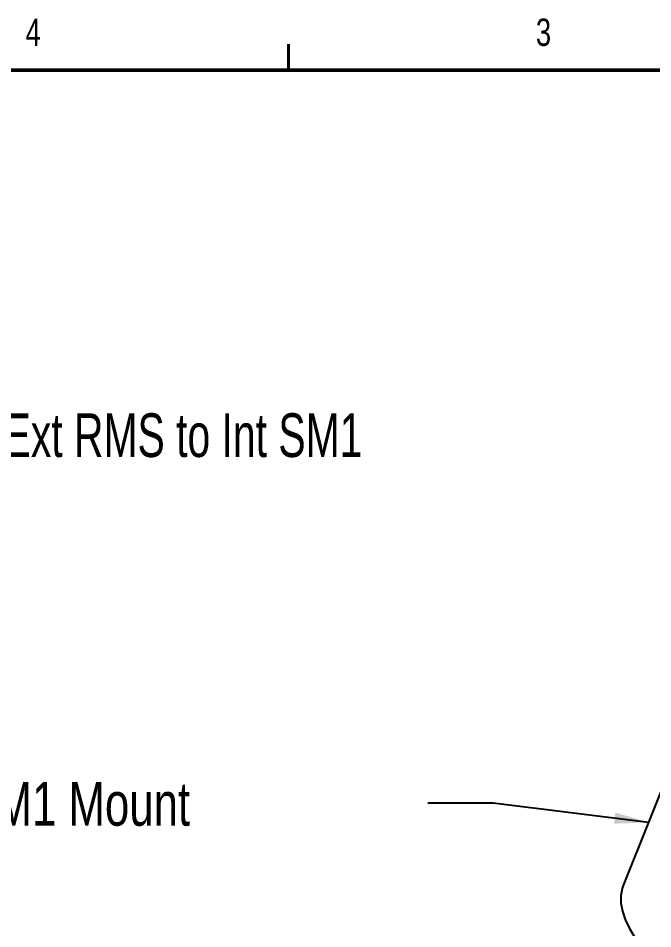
# Paper-space layout 'Sheet3' of a CAD drawing. Header units: millimetres. Extents: x 2 to 295, y 2 to 209.
# Drawn here: x 122.3 to 183.8, y 120.3 to 208.5 of the extents above; entities that cross this region are included whole.
import ezdxf

# ---------------------------------------------------------------- set-up
doc = ezdxf.new("R2010")
doc.units = ezdxf.units.MM
doc.styles.add('SLDTEXTSTYLE0', font='TXT', dxfattribs={"width": 0.75})
doc.styles.add('SLDTEXTSTYLE2', font='TXT', dxfattribs={"width": 0.7})
doc.dimstyles.new('SLDDIMSTYLE2', dxfattribs={"dimtxt": 0.18, "dimasz": 3.302, "dimexe": 0, "dimexo": 0.0625, "dimgap": 0, "dimtad": 0, "dimtih": 1, "dimtoh": 1, "dimdec": 0, "dimrnd": 1e-09, "dimzin": 0, "dimdsep": 46, "dimtxsty": 'Standard', "dimsah": 1, "dimcen": 0.09, "dimadec": 0, "dimazin": 0, "dimtfac": 3.302, "dimtdec": 0, "dimtofl": 0, "dimtmove": 0, "dimatfit": 3, "dimfxl": 1, "dimfrac": 2, "dimtolj": 1, "dimtzin": 0, "dimarcsym": 0})

psp = doc.layouts.new('Sheet3')

# ---------------------------------------------------------------- linework, layer by layer
at = {"color": 7, "linetype": 'Continuous', "lineweight": 35}
for p, q in [((148.5, 206.001), (148.5, 203.499)), ((148.5, 203.5), (148.5, 206))]:
    psp.add_line(p, q, dxfattribs=at)
at = {"color": 7, "linetype": 'Continuous', "lineweight": 50}
psp.add_line((6.5, 203.5), (290.5, 203.5), dxfattribs=at)
at = {"color": 7, "linetype": 'Continuous', "lineweight": 25}
psp.add_line((190.552, 148.464), (180.957, 124.455), dxfattribs=at)
at = {"color": 7, "linetype": 'Continuous', "lineweight": 25, "flags": 128}
psp.add_lwpolyline([(180.957, 124.455), (180.852, 124.151), (180.728, 123.469), (180.737, 122.739), (180.88, 121.964), (181.154, 121.148), (181.56, 120.294), (182.095, 119.407)], dxfattribs=at)

# ---------------------------------------------------------------- texts
at = {"color": 7, "linetype": 'Continuous', "lineweight": 0}
for s, insert, char_height, attachment_point, style in [('4', (123.723, 208.487), 2.646, 2, 'SLDTEXTSTYLE0'), ('3', (173.223, 208.487), 2.646, 2, 'SLDTEXTSTYLE0'), ('Thorlabs SM1A4 - Ext RMS to Int SM1', (87.824, 170.224), 4.23333, 1, 'SLDTEXTSTYLE2'), ('FAB-CH003 - 25 mm SM1 Mount', (76.424, 134.486), 4.23333, 1, 'SLDTEXTSTYLE0')]:
    psp.add_mtext(s, dxfattribs=dict(at, insert=insert, char_height=char_height, attachment_point=attachment_point, style=style))

# ---------------------------------------------------------------- leaders
psp.add_leader([(183.404, 130.578), (168.34, 132.447), (161.99, 132.447)], dimstyle='SLDDIMSTYLE2', dxfattribs=at)

doc.saveas('drawing.dxf')
